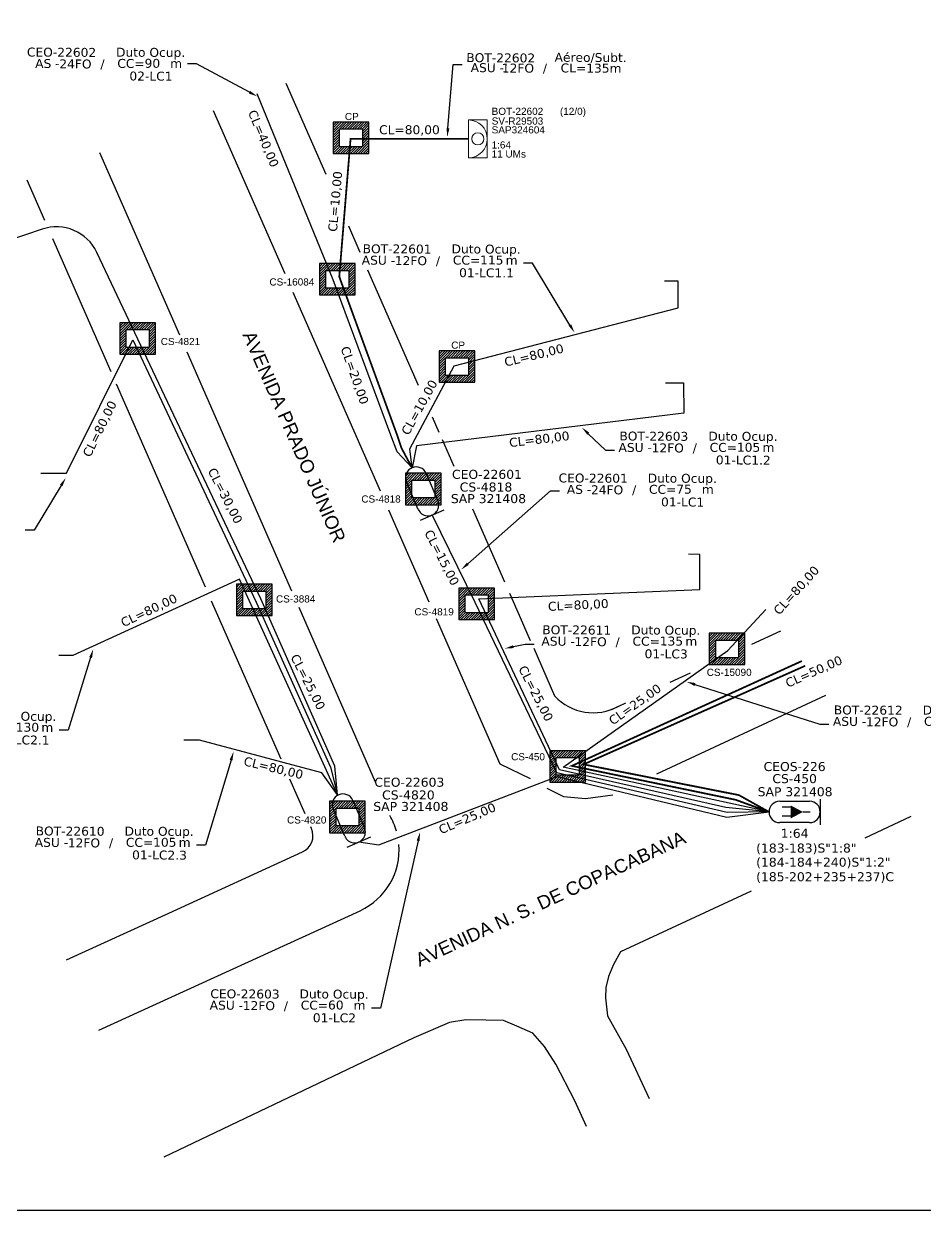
# Model space of a CAD drawing. Extents: x -89 to 749, y 705 to 1299.
# Drawn here: x 147.7 to 399.9, y 705 to 1037.4 of the extents above; entities that cross this region are included whole.
import ezdxf
from ezdxf import colors
from ezdxf.entities.mleader import LeaderData, LeaderLine
from ezdxf.enums import TextEntityAlignment as Align
from ezdxf.math import Vec2, Vec3

# ---------------------------------------------------------------- set-up
doc = ezdxf.new("R2010")
doc.units = 0
for name, color, linetype in [('10.1-Caixas Subterrâneas', 5, 'Continuous'), ('20.4-CEOS', 1, 'Continuous'), ('20.5-CEO', 1, 'Continuous'), ('CAP a instalar', 1, 'Continuous'), ('celulas gpon', 7, 'Continuous'), ('label_cabos', 7, 'Continuous'), ('Legenda', 1, 'Continuous'), ('QUADRA', 7, 'Continuous'), ('Segmento de Logradouro Texto', 238, 'Continuous')]:
    doc.layers.add(name, color=color, linetype=linetype)
doc.layers.add("20.0-LEGENDA DOS CDO'S", color=1, linetype='Continuous', lineweight=0)
doc.layers.add('20.1-CDO_INTERIOR', color=1, linetype='Continuous', lineweight=0)
doc.layers.add('EXTRA', color=50, linetype='Continuous', plot=False)
doc.styles.add('ARIAL', font='arial.ttf')
doc.styles.add('DIGICADE', font='arial.ttf')
doc.styles.add('siredit', font='verdana.ttf')
doc.styles.get("Standard").update_dxf_attribs({"font": 'arial.ttf'})
doc.linetypes.add('FENCELINE1', pattern='A,0.25,-0.1,[133,ltypeshp.shx,S=0.1,R=0,X=-0.1,Y=0],-0.1,1', length=1.45)

# ---------------------------------------------------------------- blocks, each defined once
blk = doc.blocks.new('*X59')
at = {"color": 0, "linetype": 'Continuous'}
for p, q in [((-1.25, 0.34099), (-0.49099, 1.1)), ((-1.25, 0.517767), (-0.667767, 1.1)), ((-1.25, 0.694544), (-0.844544, 1.1)), ((-1.25, 0.87132), (-1.02132, 1.1)), ((-1.25, 1.048097), (-1.198097, 1.1)), ((-0.789214, 0.625), (-0.314214, 1.1)), ((-0.612437, 0.625), (-0.137437, 1.1)), ((-0.43566, 0.625), (0.03934, 1.1)), ((-0.258883, 0.625), (0.216117, 1.1)), ((-0.082107, 0.625), (0.392893, 1.1)), ((0.09467, 0.625), (0.56967, 1.1)), ((0.271447, 0.625), (0.746447, 1.1)), ((0.448223, 0.625), (0.923223, 1.1)), ((0.625, 0.625), (1.1, 1.1)), ((0.801777, 0.625), (1.25, 1.073223)), ((0.8035, 0.449947), (1.25, 0.896447)), ((-1.25, 0.164214), (-0.8035, 0.610714)), ((-1.25, -0.012563), (-0.8035, 0.433937)), ((-1.25, -0.18934), (-0.8035, 0.25716)), ((-1.25, -0.366117), (-0.8035, 0.080383)), ((0.8035, 0.27317), (1.25, 0.71967)), ((0.8035, 0.096393), (1.25, 0.542893)), ((0.8035, -0.080383), (1.25, 0.366117)), ((0.8035, -0.25716), (1.25, 0.18934)), ((0.8035, -0.433937), (1.25, 0.012563)), ((-1.25, -0.542893), (-0.8035, -0.096393)), ((-1.25, -0.71967), (-0.8035, -0.27317)), ((-1.25, -0.896447), (-0.8035, -0.449947)), ((-1.25, -1.073223), (-0.801777, -0.625)), ((-1.1, -1.1), (-0.625, -0.625)), ((-0.923223, -1.1), (-0.448223, -0.625)), ((-0.746447, -1.1), (-0.271447, -0.625)), ((-0.56967, -1.1), (-0.09467, -0.625)), ((-0.392893, -1.1), (0.082107, -0.625)), ((-0.216117, -1.1), (0.258883, -0.625)), ((-0.03934, -1.1), (0.43566, -0.625)), ((0.137437, -1.1), (0.612437, -0.625)), ((0.314214, -1.1), (0.789214, -0.625)), ((0.49099, -1.1), (1.25, -0.34099)), ((0.667767, -1.1), (1.25, -0.517767)), ((0.8035, -0.610714), (1.25, -0.164214)), ((0.844544, -1.1), (1.25, -0.694544)), ((1.02132, -1.1), (1.25, -0.87132)), ((1.198097, -1.1), (1.25, -1.048097))]:
    blk.add_line(p, q, dxfattribs=at)
blk = doc.blocks.new('MANHOLE_MQ')
at = {"color": 0, "linetype": 'Continuous'}
for p, q in [((0.00000623, 0.00000569), (-0.00000627, 0.00000569)), ((-0.00000627, 0.00000569), (-0.00000627, -0.00000531)), ((0.00000623, -0.00000531), (0.00000623, 0.00000569)), ((-0.00000404, 0.00000331), (0.00000399, 0.00000331)), ((-0.00000404, -0.00000294), (-0.00000404, 0.00000331)), ((0.00000399, 0.00000331), (0.00000399, -0.00000294)), ((0.00000399, -0.00000294), (-0.00000404, -0.00000294)), ((0.00000399, -0.00000294), (0.00000399, -0.00000294)), ((-0.00000627, -0.00000531), (0.00000623, -0.00000531))]:
    blk.add_line(p, q, dxfattribs=at)
at = {"color": 0, "linetype": 'Continuous', "xscale": 5e-06, "yscale": 5e-06, "zscale": 1e-05}
blk.add_blockref('*X59', (-0.00000002, 0.00000019), dxfattribs=at)
blk = doc.blocks.new('*U92')
at = {"layer": '20.4-CEOS', "color": 7, "style": 'siredit'}
for tag, p in [('FIBRAS_SPLITTER', (0, 0)), ('FIBRAS_TOP_C', (0, -4.13)), ('RESERVA_FINAIS', (0, -5.46))]:
    blk.add_attdef(tag, p, '', height=1.01, dxfattribs=at)
for tag, p, flags in [('ID_ATIVIDADE', (0, -6.77), 3), ('FATOR', (0, -8.09), 1), ('QTDE', (0, -9.4), 1), ('FID', (0, -10.71), 1)]:
    blk.add_attdef(tag, p, '', height=1.01, dxfattribs=dict(at, flags=flags))
blk = doc.blocks.new('*U88')
at = {"layer": '20.4-CEOS', "color": 7, "style": 'siredit'}
blk.add_attdef('FIBRAS_SPLITTER', (0, 0), '', height=1.01, dxfattribs=at)
for tag, p, flags in [('ID_ATIVIDADE', (0, -1.48), 3), ('FATOR', (0, -2.79), 3), ('QTDE', (0, -4.11), 1), ('FID', (0, -5.42), 1)]:
    blk.add_attdef(tag, p, '', height=1.01, dxfattribs=dict(at, flags=flags))
blk = doc.blocks.new('LEGENDA DOS CABOS')
at = {"layer": 'EXTRA', "color": 0, "style": 'siredit'}
for tag, p in [('ID', (4.6, 0.97)), ('XX', (9.03, 0.97))]:
    blk.add_attdef(tag, text='', height=0.48, rotation=359.69, dxfattribs=at).set_placement(p, align=Align.MIDDLE_CENTER)
at = {"layer": 'Legenda', "color": 0, "style": 'siredit'}
for tag, p in [('TIPO_CABO', (1.31, 0)), ('CABO', (4.69, -0.05)), ('/', (6.81, -0.05)), ('METROS', (10.03, -0.05))]:
    blk.add_attdef(tag, text='', height=0.8, rotation=359.69, dxfattribs=at).set_placement(p, align=Align.MIDDLE_CENTER)
blk = doc.blocks.new('Inst CB DT OCUP CFOA-SM-ASU-120-S-12')
at = {"layer": 'label_cabos', "color": 0, "style": 'siredit'}
for tag, flags, p in [('ID_ATIVIDADE', 3, (1.31, 2.67)), ('FATOR', 1, (11.56, 2.55))]:
    blk.add_attdef(tag, text='', height=1, rotation=359.69, dxfattribs=dict(at, flags=flags)).set_placement(p, align=Align.MIDDLE_CENTER)
for tag, p in [('DESTINO_CABO', (3.13, 1.26)), ('TIPO_CABO', (13.11, 1.24)), ('TIPO_CABO', (1.26, 0)), ('CABO', (4.69, -0.05)), ('/', (7.71, -0.05)), ('LANCE', (10.91, 0)), ('UND', (15.96, 0)), ('FID', (13.15, -1.41))]:
    blk.add_attdef(tag, text='', height=1, rotation=359.69, dxfattribs=at).set_placement(p, align=Align.MIDDLE_CENTER)
blk.add_attdef('QTDE', (12.43, -0.47), '', height=1, rotation=359.69, dxfattribs=at)
blk = doc.blocks.new('Inst CB DT OCUP CFOA-SM-AS-80-TS-24')
at = {"layer": 'label_cabos', "color": 0, "style": 'siredit'}
for tag, flags, p in [('ID_ATIVIDADE', 3, (1.31, 2.67)), ('FATOR', 1, (11.56, 2.55))]:
    blk.add_attdef(tag, text='', height=1, rotation=359.69, dxfattribs=dict(at, flags=flags)).set_placement(p, align=Align.MIDDLE_CENTER)
for tag, p in [('DESTINO_CABO', (3.13, 1.26)), ('TIPO_CABO', (13.11, 1.24)), ('TIPO_CABO', (1.76, 0)), ('CABO', (4.69, -0.05)), ('/', (7.71, -0.05)), ('LANCE', (10.91, 0)), ('UND', (15.96, 0)), ('FID', (13.15, -1.41))]:
    blk.add_attdef(tag, text='', height=1, rotation=359.69, dxfattribs=at).set_placement(p, align=Align.MIDDLE_CENTER)
blk.add_attdef('QTDE', (12.43, -0.47), '', height=1, rotation=359.69, dxfattribs=at)

msp = doc.modelspace()

# ---------------------------------------------------------------- linework, layer by layer
msp.add_lwpolyline([(-89.32, 705.02), (749.25, 705.02), (749.25, 1299.02), (-89.32, 1299.02), (-89.32, 705.02)])
at = {"layer": '20.1-CDO_INTERIOR', "lineweight": 18}
msp.add_lwpolyline([(277.5, 999.82), (277.5, 1010.44), (272.19, 1010.45), (272.19, 999.82)], close=True, dxfattribs=at)
msp.add_circle((274.84, 1005.13), 1.7, dxfattribs=at)
msp.add_arc((272.19, 1005.13), 5.31, 269.9724, 89.9724, dxfattribs=at)
at = {"layer": '20.4-CEOS', "color": 5}
for p, q in [((359.38, 819.58), (367.74, 819.58)), ((367.74, 813.62), (359.38, 813.62))]:
    msp.add_line(p, q, dxfattribs=at)
for points in [[(362.57, 817.9), (360.03, 817.9)], [(370.72, 820.19), (370.72, 813.01)], [(362.57, 815.42), (360.03, 815.42)], [(365.87, 816.6), (367.88, 816.6)]]:
    msp.add_lwpolyline(points, dxfattribs=at)
msp.add_lwpolyline([(365.87, 816.6, 0, 3.68, 0), (362.42, 816.6, 3.68, 3.68, 0)], format="xyseb", dxfattribs=at)
for centre, start, end in [((359.38, 816.6), 90, 270), ((367.74, 816.6), 270, 90)]:
    msp.add_arc(centre, 2.98, start, end, dxfattribs=at)
at = {"layer": '20.5-CEO', "color": 5}
for p, q in [((260.35, 911.42), (263.65, 903.71)), ((258.15, 901.36), (254.85, 909.07))]:
    msp.add_line(p, q, dxfattribs=at)
at = {"layer": '20.5-CEO', "color": 7}
for p, q in [((239.81, 819.84), (243.11, 812.12)), ((237.61, 809.77), (234.31, 817.48))]:
    msp.add_line(p, q, dxfattribs=at)
at = {"layer": '20.5-CEO', "color": 5}
msp.add_lwpolyline([(258.76, 898.36), (265.39, 901.2)], dxfattribs=at)
at = {"layer": '20.5-CEO', "color": 7}
msp.add_lwpolyline([(238.22, 806.77), (244.85, 809.61)], dxfattribs=at)
at = {"layer": '20.5-CEO', "color": 5}
for centre, start, end in [((257.6, 910.25), 23.1384, 203.1384), ((260.9, 902.53), 203.1384, 23.1384)]:
    msp.add_arc(centre, 2.99, start, end, dxfattribs=at)
at = {"layer": '20.5-CEO', "color": 7}
for centre, start, end in [((237.06, 818.66), 23.1384, 203.1384), ((240.36, 810.94), 203.1384, 23.1384)]:
    msp.add_arc(centre, 2.99, start, end, dxfattribs=at)
at = {"layer": 'CAP a instalar', "color": 7, "ltscale": 5}
for points in [[(256.42, 913), (256.42, 913), (252.25, 917.47), (250.5, 922.16), (234.36, 965.69), (213.07, 1017.75)], [(256.42, 913), (255.78, 918.29), (255.78, 918.29), (268.21, 941.53), (330.96, 957.81), (330.92, 965.27), (327.16, 965.27)], [(327.36, 936.77), (332.42, 936.77), (332.5, 928.33), (257.71, 919.15), (257.71, 919.15), (256.42, 913), (256.42, 913)], [(356.4, 816.6), (344.29, 817.84), (297.71, 828.36), (275.16, 876.27), (337.05, 878.93), (337.04, 888.74), (333.83, 888.79)], [(235.51, 821.41), (232.48, 828.24), (208.09, 881.83), (161.47, 860.41), (157.51, 860.41)], [(356.4, 816.6), (298.74, 829.11), (344.89, 861.81), (355.48, 873.28)], [(235.51, 821.41), (231.11, 827.54), (196.9, 836.66), (192.48, 836.66)], [(241.53, 808.19), (247.11, 807.4), (297.02, 826.49), (344.6, 815.1), (356.4, 816.6)]]:
    msp.add_lwpolyline(points, dxfattribs=at)
at = {"layer": 'CAP a instalar', "linetype": 'FENCELINE1', "ltscale": 5, "const_width": 0.5}
msp.add_lwpolyline([(272.19, 1005.13), (239.2, 1005.13), (236.04, 966.52), (252.14, 922.44), (253.44, 918.56), (256.42, 913)], dxfattribs=at)
at = {"layer": 'CAP a instalar', "color": 7, "ltscale": 5}
msp.add_lwpolyline([(235.51, 821.41), (234.84, 829.38), (214.1, 876.27), (178.82, 950.78), (168.15, 973.35, 0.381434), (152.82, 979.84), (128.05, 971.41), (124.07, 971.41)], format="xyb", dxfattribs=at)
at = {"layer": 'CAP a instalar', "color": 8, "ltscale": 5}
msp.add_lwpolyline([(152.45, 911.53), (159.68, 911.53), (178.18, 948.86), (212.81, 875.4), (233.56, 829.1), (235.51, 821.41)], dxfattribs=at)
at = {"layer": 'CAP a instalar', "color": 5, "ltscale": 5}
msp.add_lwpolyline([(356.4, 816.6), (344.68, 816.44), (296.97, 827.52), (274.11, 875.29), (262.07, 899.78)], dxfattribs=at)
at = {"layer": 'CAP a instalar', "color": 8, "ltscale": 5, "const_width": 0.5}
for points in [[(356.4, 816.6), (347.05, 820), (301.16, 829.51), (365.57, 858.87)], [(356.4, 816.6), (347.93, 821.32), (304.46, 829.92), (366.51, 857.53)]]:
    msp.add_lwpolyline(points, dxfattribs=at)
at = {"layer": 'QUADRA', "color": 4}
for points in [[(221.1, 1020.76), (232.26, 995.24)], [(200.73, 1013.13), (220.79, 967.39)], [(191.36, 950.12), (168.97, 1001.23)], [(153.6, 982.25), (148.63, 993.61)], [(238.59, 980.78), (241.84, 973.38)], [(172.15, 939.86), (155.84, 977.13)], [(243.98, 968.5), (258.16, 936.17)], [(223.06, 962.23), (247.5, 906.51)], [(222.78, 878.45), (193.43, 945.42)], [(198.54, 879.59), (173.65, 936.45)], [(262.05, 927.29), (263.94, 922.99)], [(264.85, 920.91), (268.12, 913.46)], [(249.81, 901.26), (261.12, 875.46)], [(273.35, 901.54), (282.34, 881.06)], [(283.71, 877.93), (285.78, 873.21)], [(219.75, 831.36), (200.27, 875.66)], [(246.22, 824.97), (224.77, 873.91)], [(285.78, 873.21), (289.53, 864.65)], [(263.19, 870.75), (281.02, 830.09), (289.54, 825.98)], [(351.59, 863.57), (359.65, 867.32)], [(290.48, 862.49), (296.34, 849.12)], [(328.67, 852.92), (334.4, 855.58)], [(324.95, 827.28), (372.28, 849.29)], [(312.35, 845.32), (316.27, 847.15)], [(226.47, 816.03), (222.21, 825.74)], [(294.12, 823.22), (298.81, 820.93), (305.01, 820.4), (312.64, 821.43)], [(396.1, 815.29), (383.26, 809.3)], [(351.38, 794.42), (314.84, 777.38), (312.83, 773.83), (311.41, 770.47), (310.68, 767.46), (310.62, 764.56), (311.15, 759.51), (316.4, 750.18), (322.79, 736.33)], [(159.67, 775.14), (188.35, 788.27)], [(305.26, 728.49), (302, 735.71), (296.68, 745.96), (293.49, 750.92), (290.21, 754.64), (285.76, 756.62), (282.06, 758.16), (277.04, 758.27), (271.49, 758.39), (266.86, 757.59), (256.88, 753.34), (186.89, 719.89)]]:
    msp.add_lwpolyline(points, dxfattribs=at)
for points in [[(252.07, 811.22, 0.063632), (250.18, 815.58)], [(188.35, 788.27), (225.76, 805.4, 0.409456), (228.26, 811.95), (228.05, 812.43)], [(168.7, 755.44), (241.87, 788.94, 0.315636), (252.75, 807.51, 0.315636)]]:
    msp.add_lwpolyline(points, format="xyb", dxfattribs=at)
msp.add_arc((307.14, 858.98), 14.61, 222.3923, 298.999, dxfattribs=at)

# ---------------------------------------------------------------- block references
at = {"layer": '10.1-Caixas Subterrâneas', "color": 30, "xscale": 799468.8857778955, "yscale": 799468.8857778955, "zscale": 799468.8857778955, "rotation": 180.0000000000628}
for p in [(239.32, 1005.6), (235.45, 965.96), (179.59, 949.35), (269.01, 941.5), (259.56, 907.21), (212.2, 876.13), (274.49, 875.03), (344.64, 862.41), (299.97, 829.52), (238.32, 815.33)]:
    msp.add_blockref('MANHOLE_MQ', p, dxfattribs=at)
at = {"layer": '20.4-CEOS', "color": 5, "lineweight": 0}
ref = msp.add_blockref('*U92', (352.78, 805.22), dxfattribs=dict(at, xscale=2.50000125, yscale=2.50000125, zscale=2.50000125))
ref.add_attrib('FIBRAS_SPLITTER', '(183-183)S"1:8"', (352.78, 805.22), dxfattribs={"color": 7, "height": 2.5242, "style": 'siredit'})
ref.add_attrib('FIBRAS_TOP_C', '(185-202+235+237)C', (352.78, 797.19), dxfattribs={"color": 7, "height": 2.5242, "style": 'siredit'})
at = {"layer": '20.4-CEOS', "color": 5, "lineweight": 0, "xscale": 2.50000125, "yscale": 2.50000125, "zscale": 2.50000125}
msp.add_blockref('*U88', (352.78, 801.27), dxfattribs=at).add_auto_attribs({'FIBRAS_SPLITTER': '(184-184+240)S"1:2"'})
at = {"layer": 'label_cabos', "color": 0, "lineweight": 0}
ref = msp.add_blockref('Inst CB DT OCUP CFOA-SM-AS-80-TS-24', (150.44, 1026.26), dxfattribs=dict(at, xscale=2.5, yscale=2.5, zscale=2.5))
ref.add_attrib('DESTINO_CABO', 'CEO-22602', dxfattribs={"color": 0, "height": 2.5, "rotation": 359.69, "style": 'siredit'}).set_placement((158.27, 1029.41), align=Align.MIDDLE_CENTER)
ref.add_attrib('CABO', '24FO', dxfattribs={"color": 0, "height": 2.5, "rotation": 359.69, "style": 'siredit'}).set_placement((162.15, 1026.13), align=Align.MIDDLE_CENTER)
ref.add_attrib('TIPO_CABO', 'Duto Ocup.', dxfattribs={"color": 0, "height": 2.5, "rotation": 359.69, "style": 'siredit'}).set_placement((183.21, 1029.37), align=Align.MIDDLE_CENTER)
ref.add_attrib('/', '/', dxfattribs={"color": 0, "height": 2.5, "rotation": 359.69, "style": 'siredit'}).set_placement((169.73, 1026.13), align=Align.MIDDLE_CENTER)
ref.add_attrib('TIPO_CABO', 'AS - ', dxfattribs={"color": 0, "height": 2.5, "rotation": 359.69, "style": 'siredit'}).set_placement((154.85, 1026.25), align=Align.MIDDLE_CENTER)
ref.add_attrib('FID', '02-LC1', dxfattribs={"color": 0, "height": 2.5, "rotation": 359.69, "style": 'siredit'}).set_placement((183.31, 1022.72), align=Align.MIDDLE_CENTER)
ref.add_attrib('LANCE', 'CC=', dxfattribs={"color": 0, "height": 2.5, "rotation": 359.69, "style": 'siredit'}).set_placement((177.71, 1026.26), align=Align.MIDDLE_CENTER)
ref.add_attrib('QTDE', '90', (181.51, 1025.07), dxfattribs={"color": 0, "height": 2.5, "rotation": 359.69, "style": 'siredit'})
ref.add_attrib('UND', 'm', dxfattribs={"color": 0, "height": 2.5, "rotation": 359.69, "style": 'siredit'}).set_placement((190.35, 1026.26), align=Align.MIDDLE_CENTER)
ref = msp.add_blockref('LEGENDA DOS CABOS', (270.66, 1023.77), dxfattribs=dict(at, xscale=2.5, yscale=2.5, zscale=2.5))
ref.add_attrib('ID', 'BOT-22602', dxfattribs={"color": 0, "height": 2.5, "rotation": 359.69, "style": 'siredit'}).set_placement((281.26, 1027.85), align=Align.MIDDLE_CENTER)
ref.add_attrib('CABO', '12FO', dxfattribs={"color": 0, "height": 2.5, "rotation": 359.69, "style": 'siredit'}).set_placement((286.07, 1024.96), align=Align.MIDDLE_CENTER)
ref.add_attrib('METROS', 'CL=135m', dxfattribs={"color": 0, "height": 2.5, "rotation": 359.69, "style": 'siredit'}).set_placement((306.55, 1024.96), align=Align.MIDDLE_CENTER)
ref.add_attrib('XX', 'Aéreo/Subt.', dxfattribs={"color": 0, "height": 2.5, "rotation": 359.69, "style": 'siredit'}).set_placement((306.43, 1027.95), align=Align.MIDDLE_CENTER)
ref.add_attrib('/', '/', dxfattribs={"color": 0, "height": 2.5, "rotation": 359.69, "style": 'siredit'}).set_placement((293.64, 1024.96), align=Align.MIDDLE_CENTER)
ref.add_attrib('TIPO_CABO', 'ASU -', dxfattribs={"color": 0, "height": 2.5, "rotation": 359.69, "style": 'siredit'}).set_placement((277.51, 1025.08), align=Align.MIDDLE_CENTER)
ref = msp.add_blockref('Inst CB DT OCUP CFOA-SM-ASU-120-S-12', (244.4, 971.15), dxfattribs=dict(at, xscale=2.5, yscale=2.5, zscale=2.5))
ref.add_attrib('DESTINO_CABO', 'BOT-22601', dxfattribs={"color": 0, "height": 2.5, "rotation": 359.69, "style": 'siredit'}).set_placement((252.23, 974.31), align=Align.MIDDLE_CENTER)
ref.add_attrib('CABO', '12FO', dxfattribs={"color": 0, "height": 2.5, "rotation": 359.69, "style": 'siredit'}).set_placement((256.11, 971.02), align=Align.MIDDLE_CENTER)
ref.add_attrib('TIPO_CABO', 'Duto Ocup.', dxfattribs={"color": 0, "height": 2.5, "rotation": 359.69, "style": 'siredit'}).set_placement((277.17, 974.27), align=Align.MIDDLE_CENTER)
ref.add_attrib('/', '/', dxfattribs={"color": 0, "height": 2.5, "rotation": 359.69, "style": 'siredit'}).set_placement((263.68, 971.02), align=Align.MIDDLE_CENTER)
ref.add_attrib('TIPO_CABO', 'ASU - ', dxfattribs={"color": 0, "height": 2.5, "rotation": 359.69, "style": 'siredit'}).set_placement((247.55, 971.14), align=Align.MIDDLE_CENTER)
ref.add_attrib('FID', '01-LC1.1', dxfattribs={"color": 0, "height": 2.5, "rotation": 359.69, "style": 'siredit'}).set_placement((277.27, 967.62), align=Align.MIDDLE_CENTER)
ref.add_attrib('LANCE', 'CC=', dxfattribs={"color": 0, "height": 2.5, "rotation": 359.69, "style": 'siredit'}).set_placement((271.67, 971.16), align=Align.MIDDLE_CENTER)
ref.add_attrib('QTDE', '115', (275.47, 969.97), dxfattribs={"color": 0, "height": 2.5, "rotation": 359.69, "style": 'siredit'})
ref.add_attrib('UND', 'm', dxfattribs={"color": 0, "height": 2.5, "rotation": 359.69, "style": 'siredit'}).set_placement((284.31, 971.16), align=Align.MIDDLE_CENTER)
ref = msp.add_blockref('Inst CB DT OCUP CFOA-SM-ASU-120-S-12', (316.31, 918.7), dxfattribs=dict(at, xscale=2.5, yscale=2.5, zscale=2.5))
ref.add_attrib('DESTINO_CABO', 'BOT-22603', dxfattribs={"color": 0, "height": 2.5, "rotation": 359.69, "style": 'siredit'}).set_placement((324.13, 921.86), align=Align.MIDDLE_CENTER)
ref.add_attrib('CABO', '12FO', dxfattribs={"color": 0, "height": 2.5, "rotation": 359.69, "style": 'siredit'}).set_placement((328.02, 918.57), align=Align.MIDDLE_CENTER)
ref.add_attrib('TIPO_CABO', 'Duto Ocup.', dxfattribs={"color": 0, "height": 2.5, "rotation": 359.69, "style": 'siredit'}).set_placement((349.08, 921.82), align=Align.MIDDLE_CENTER)
ref.add_attrib('/', '/', dxfattribs={"color": 0, "height": 2.5, "rotation": 359.69, "style": 'siredit'}).set_placement((335.59, 918.57), align=Align.MIDDLE_CENTER)
ref.add_attrib('TIPO_CABO', 'ASU - ', dxfattribs={"color": 0, "height": 2.5, "rotation": 359.69, "style": 'siredit'}).set_placement((319.46, 918.69), align=Align.MIDDLE_CENTER)
ref.add_attrib('FID', '01-LC1.2', dxfattribs={"color": 0, "height": 2.5, "rotation": 359.69, "style": 'siredit'}).set_placement((349.17, 915.17), align=Align.MIDDLE_CENTER)
ref.add_attrib('LANCE', 'CC=', dxfattribs={"color": 0, "height": 2.5, "rotation": 359.69, "style": 'siredit'}).set_placement((343.58, 918.71), align=Align.MIDDLE_CENTER)
ref.add_attrib('QTDE', '105', (347.38, 917.52), dxfattribs={"color": 0, "height": 2.5, "rotation": 359.69, "style": 'siredit'})
ref.add_attrib('UND', 'm', dxfattribs={"color": 0, "height": 2.5, "rotation": 359.69, "style": 'siredit'}).set_placement((356.22, 918.71), align=Align.MIDDLE_CENTER)
ref = msp.add_blockref('Inst CB DT OCUP CFOA-SM-AS-80-TS-24', (299.32, 906.96), dxfattribs=dict(at, xscale=2.5, yscale=2.5, zscale=2.5))
ref.add_attrib('DESTINO_CABO', 'CEO-22601', dxfattribs={"color": 0, "height": 2.5, "rotation": 359.69, "style": 'siredit'}).set_placement((307.15, 910.11), align=Align.MIDDLE_CENTER)
ref.add_attrib('CABO', '24FO', dxfattribs={"color": 0, "height": 2.5, "rotation": 359.69, "style": 'siredit'}).set_placement((311.04, 906.83), align=Align.MIDDLE_CENTER)
ref.add_attrib('TIPO_CABO', 'Duto Ocup.', dxfattribs={"color": 0, "height": 2.5, "rotation": 359.69, "style": 'siredit'}).set_placement((332.1, 910.07), align=Align.MIDDLE_CENTER)
ref.add_attrib('/', '/', dxfattribs={"color": 0, "height": 2.5, "rotation": 359.69, "style": 'siredit'}).set_placement((318.61, 906.83), align=Align.MIDDLE_CENTER)
ref.add_attrib('TIPO_CABO', 'AS - ', dxfattribs={"color": 0, "height": 2.5, "rotation": 359.69, "style": 'siredit'}).set_placement((303.73, 906.95), align=Align.MIDDLE_CENTER)
ref.add_attrib('FID', '01-LC1', dxfattribs={"color": 0, "height": 2.5, "rotation": 359.69, "style": 'siredit'}).set_placement((332.19, 903.42), align=Align.MIDDLE_CENTER)
ref.add_attrib('LANCE', 'CC=', dxfattribs={"color": 0, "height": 2.5, "rotation": 359.69, "style": 'siredit'}).set_placement((326.6, 906.96), align=Align.MIDDLE_CENTER)
ref.add_attrib('QTDE', '75', (330.4, 905.77), dxfattribs={"color": 0, "height": 2.5, "rotation": 359.69, "style": 'siredit'})
ref.add_attrib('UND', 'm', dxfattribs={"color": 0, "height": 2.5, "rotation": 359.69, "style": 'siredit'}).set_placement((339.23, 906.96), align=Align.MIDDLE_CENTER)
ref = msp.add_blockref('Inst CB DT OCUP CFOA-SM-ASU-120-S-12', (294.71, 864.42), dxfattribs=dict(at, xscale=2.5, yscale=2.5, zscale=2.5))
ref.add_attrib('DESTINO_CABO', 'BOT-22611', dxfattribs={"color": 0, "height": 2.5, "rotation": 359.69, "style": 'siredit'}).set_placement((302.54, 867.58), align=Align.MIDDLE_CENTER)
ref.add_attrib('CABO', '12FO', dxfattribs={"color": 0, "height": 2.5, "rotation": 359.69, "style": 'siredit'}).set_placement((306.42, 864.29), align=Align.MIDDLE_CENTER)
ref.add_attrib('TIPO_CABO', 'Duto Ocup.', dxfattribs={"color": 0, "height": 2.5, "rotation": 359.69, "style": 'siredit'}).set_placement((327.48, 867.53), align=Align.MIDDLE_CENTER)
ref.add_attrib('/', '/', dxfattribs={"color": 0, "height": 2.5, "rotation": 359.69, "style": 'siredit'}).set_placement((313.99, 864.29), align=Align.MIDDLE_CENTER)
ref.add_attrib('TIPO_CABO', 'ASU - ', dxfattribs={"color": 0, "height": 2.5, "rotation": 359.69, "style": 'siredit'}).set_placement((297.87, 864.41), align=Align.MIDDLE_CENTER)
ref.add_attrib('FID', '01-LC3', dxfattribs={"color": 0, "height": 2.5, "rotation": 359.69, "style": 'siredit'}).set_placement((327.58, 860.88), align=Align.MIDDLE_CENTER)
ref.add_attrib('LANCE', 'CC=', dxfattribs={"color": 0, "height": 2.5, "rotation": 359.69, "style": 'siredit'}).set_placement((321.98, 864.42), align=Align.MIDDLE_CENTER)
ref.add_attrib('QTDE', '135', (325.78, 863.23), dxfattribs={"color": 0, "height": 2.5, "rotation": 359.69, "style": 'siredit'})
ref.add_attrib('UND', 'm', dxfattribs={"color": 0, "height": 2.5, "rotation": 359.69, "style": 'siredit'}).set_placement((334.62, 864.42), align=Align.MIDDLE_CENTER)
ref = msp.add_blockref('Inst CB DT OCUP CFOA-SM-ASU-120-S-12', (114.36, 840.29), dxfattribs=dict(at, xscale=2.5, yscale=2.5, zscale=2.5))
ref.add_attrib('DESTINO_CABO', 'BOT-22608', dxfattribs={"color": 0, "height": 2.5, "rotation": 359.69, "style": 'siredit'}).set_placement((122.19, 843.45), align=Align.MIDDLE_CENTER)
ref.add_attrib('CABO', '12FO', dxfattribs={"color": 0, "height": 2.5, "rotation": 359.69, "style": 'siredit'}).set_placement((126.07, 840.16), align=Align.MIDDLE_CENTER)
ref.add_attrib('TIPO_CABO', 'Duto Ocup.', dxfattribs={"color": 0, "height": 2.5, "rotation": 359.69, "style": 'siredit'}).set_placement((147.13, 843.4), align=Align.MIDDLE_CENTER)
ref.add_attrib('/', '/', dxfattribs={"color": 0, "height": 2.5, "rotation": 359.69, "style": 'siredit'}).set_placement((133.64, 840.16), align=Align.MIDDLE_CENTER)
ref.add_attrib('TIPO_CABO', 'ASU - ', dxfattribs={"color": 0, "height": 2.5, "rotation": 359.69, "style": 'siredit'}).set_placement((117.52, 840.28), align=Align.MIDDLE_CENTER)
ref.add_attrib('FID', '01-LC2.1', dxfattribs={"color": 0, "height": 2.5, "rotation": 359.69, "style": 'siredit'}).set_placement((147.23, 836.76), align=Align.MIDDLE_CENTER)
ref.add_attrib('LANCE', 'CC=', dxfattribs={"color": 0, "height": 2.5, "rotation": 359.69, "style": 'siredit'}).set_placement((141.63, 840.29), align=Align.MIDDLE_CENTER)
ref.add_attrib('QTDE', '130', (145.43, 839.1), dxfattribs={"color": 0, "height": 2.5, "rotation": 359.69, "style": 'siredit'})
ref.add_attrib('UND', 'm', dxfattribs={"color": 0, "height": 2.5, "rotation": 359.69, "style": 'siredit'}).set_placement((154.27, 840.29), align=Align.MIDDLE_CENTER)
ref = msp.add_blockref('Inst CB DT OCUP CFOA-SM-ASU-120-S-12', (376.34, 841.97), dxfattribs=dict(at, xscale=2.5, yscale=2.5, zscale=2.5))
ref.add_attrib('DESTINO_CABO', 'BOT-22612', dxfattribs={"color": 0, "height": 2.5, "rotation": 359.69, "style": 'siredit'}).set_placement((384.17, 845.13), align=Align.MIDDLE_CENTER)
ref.add_attrib('CABO', '12FO', dxfattribs={"color": 0, "height": 2.5, "rotation": 359.69, "style": 'siredit'}).set_placement((388.06, 841.84), align=Align.MIDDLE_CENTER)
ref.add_attrib('TIPO_CABO', 'Duto Ocup.', dxfattribs={"color": 0, "height": 2.5, "rotation": 359.69, "style": 'siredit'}).set_placement((409.11, 845.09), align=Align.MIDDLE_CENTER)
ref.add_attrib('/', '/', dxfattribs={"color": 0, "height": 2.5, "rotation": 359.69, "style": 'siredit'}).set_placement((395.63, 841.84), align=Align.MIDDLE_CENTER)
ref.add_attrib('TIPO_CABO', 'ASU - ', dxfattribs={"color": 0, "height": 2.5, "rotation": 359.69, "style": 'siredit'}).set_placement((379.5, 841.96), align=Align.MIDDLE_CENTER)
ref.add_attrib('FID', '01-LC4', dxfattribs={"color": 0, "height": 2.5, "rotation": 359.69, "style": 'siredit'}).set_placement((409.21, 838.44), align=Align.MIDDLE_CENTER)
ref.add_attrib('LANCE', 'CC=', dxfattribs={"color": 0, "height": 2.5, "rotation": 359.69, "style": 'siredit'}).set_placement((403.61, 841.98), align=Align.MIDDLE_CENTER)
ref.add_attrib('QTDE', '135', (407.41, 840.79), dxfattribs={"color": 0, "height": 2.5, "rotation": 359.69, "style": 'siredit'})
ref.add_attrib('UND', 'm', dxfattribs={"color": 0, "height": 2.5, "rotation": 359.69, "style": 'siredit'}).set_placement((416.25, 841.98), align=Align.MIDDLE_CENTER)
ref = msp.add_blockref('Inst CB DT OCUP CFOA-SM-ASU-120-S-12', (152.83, 808.07), dxfattribs=dict(at, xscale=2.5, yscale=2.5, zscale=2.5))
ref.add_attrib('DESTINO_CABO', 'BOT-22610', dxfattribs={"color": 0, "height": 2.5, "rotation": 359.69, "style": 'siredit'}).set_placement((160.66, 811.23), align=Align.MIDDLE_CENTER)
ref.add_attrib('CABO', '12FO', dxfattribs={"color": 0, "height": 2.5, "rotation": 359.69, "style": 'siredit'}).set_placement((164.54, 807.94), align=Align.MIDDLE_CENTER)
ref.add_attrib('TIPO_CABO', 'Duto Ocup.', dxfattribs={"color": 0, "height": 2.5, "rotation": 359.69, "style": 'siredit'}).set_placement((185.6, 811.18), align=Align.MIDDLE_CENTER)
ref.add_attrib('/', '/', dxfattribs={"color": 0, "height": 2.5, "rotation": 359.69, "style": 'siredit'}).set_placement((172.11, 807.94), align=Align.MIDDLE_CENTER)
ref.add_attrib('TIPO_CABO', 'ASU - ', dxfattribs={"color": 0, "height": 2.5, "rotation": 359.69, "style": 'siredit'}).set_placement((155.98, 808.06), align=Align.MIDDLE_CENTER)
ref.add_attrib('FID', '01-LC2.3', dxfattribs={"color": 0, "height": 2.5, "rotation": 359.69, "style": 'siredit'}).set_placement((185.7, 804.53), align=Align.MIDDLE_CENTER)
ref.add_attrib('LANCE', 'CC=', dxfattribs={"color": 0, "height": 2.5, "rotation": 359.69, "style": 'siredit'}).set_placement((180.1, 808.07), align=Align.MIDDLE_CENTER)
ref.add_attrib('QTDE', '105', (183.9, 806.88), dxfattribs={"color": 0, "height": 2.5, "rotation": 359.69, "style": 'siredit'})
ref.add_attrib('UND', 'm', dxfattribs={"color": 0, "height": 2.5, "rotation": 359.69, "style": 'siredit'}).set_placement((192.74, 808.07), align=Align.MIDDLE_CENTER)
ref = msp.add_blockref('Inst CB DT OCUP CFOA-SM-ASU-120-S-12', (201.81, 762.47), dxfattribs=dict(at, xscale=2.5, yscale=2.5, zscale=2.5))
ref.add_attrib('DESTINO_CABO', 'CEO-22603', dxfattribs={"color": 0, "height": 2.5, "rotation": 359.69, "style": 'siredit'}).set_placement((209.64, 765.63), align=Align.MIDDLE_CENTER)
ref.add_attrib('CABO', '12FO', dxfattribs={"color": 0, "height": 2.5, "rotation": 359.69, "style": 'siredit'}).set_placement((213.53, 762.34), align=Align.MIDDLE_CENTER)
ref.add_attrib('TIPO_CABO', 'Duto Ocup.', dxfattribs={"color": 0, "height": 2.5, "rotation": 359.69, "style": 'siredit'}).set_placement((234.58, 765.58), align=Align.MIDDLE_CENTER)
ref.add_attrib('/', '/', dxfattribs={"color": 0, "height": 2.5, "rotation": 359.69, "style": 'siredit'}).set_placement((221.1, 762.34), align=Align.MIDDLE_CENTER)
ref.add_attrib('TIPO_CABO', 'ASU - ', dxfattribs={"color": 0, "height": 2.5, "rotation": 359.69, "style": 'siredit'}).set_placement((204.97, 762.46), align=Align.MIDDLE_CENTER)
ref.add_attrib('FID', '01-LC2', dxfattribs={"color": 0, "height": 2.5, "rotation": 359.69, "style": 'siredit'}).set_placement((234.68, 758.93), align=Align.MIDDLE_CENTER)
ref.add_attrib('LANCE', 'CC=', dxfattribs={"color": 0, "height": 2.5, "rotation": 359.69, "style": 'siredit'}).set_placement((229.08, 762.47), align=Align.MIDDLE_CENTER)
ref.add_attrib('QTDE', '60', (232.88, 761.28), dxfattribs={"color": 0, "height": 2.5, "rotation": 359.69, "style": 'siredit'})
ref.add_attrib('UND', 'm', dxfattribs={"color": 0, "height": 2.5, "rotation": 359.69, "style": 'siredit'}).set_placement((241.72, 762.47), align=Align.MIDDLE_CENTER)

# ---------------------------------------------------------------- texts
at = {"layer": '10.1-Caixas Subterrâneas', "color": 30, "style": 'ARIAL'}
for s, p in [('CP', (237.61, 1010.4)), ('CS-16084', (216.48, 964.06)), ('CS-4821', (186.05, 947.38)), ('CP', (267.38, 946.36)), ('CS-4818', (242.21, 903.26)), ('CS-3884', (218.32, 875.27)), ('CS-4819', (257.08, 871.66)), ('CS-15090', (338.94, 854.71)), ('CS-450', (284.16, 831.07)), ('CS-4820', (221.41, 813.36))]:
    msp.add_text(s, height=2, dxfattribs=at).set_placement(p)
at = {"layer": "20.0-LEGENDA DOS CDO'S", "color": 10, "style": 'ARIAL'}
for s, p in [('BOT-22602', (278.71, 1011.86)), ('SV-R29503', (278.72, 1009.14)), ('SAP324604', (278.71, 1006.67)), ('1:64', (278.69, 1002.44)), ('11 UMs', (278.69, 999.9))]:
    msp.add_text(s, height=2, rotation=359.9724, dxfattribs=at).set_placement(p)
msp.add_text('         (12/0)', height=2, rotation=359.9724, dxfattribs=at).set_placement((297.99, 1011.85), align=Align.CENTER)
at = {"layer": '20.4-CEOS', "color": 5, "style": 'siredit'}
for s, p in [('CEO-22601', (277.4, 912.43)), ('CEOS-226', (363.56, 830.58)), ('CS-450', (363.56, 827.2)), ('SAP 321408', (363.69, 823.53)), ('1:64', (363.56, 811.88))]:
    msp.add_text(s, height=2.524, dxfattribs=at).set_placement(p, align=Align.TOP_CENTER)
at = {"layer": '20.4-CEOS', "color": 7, "style": 'siredit'}
msp.add_text('CEO-22603', height=2.524, dxfattribs=at).set_placement((255.66, 826.19), align=Align.TOP_CENTER)
at = {"layer": '20.5-CEO', "color": 5, "style": 'siredit'}
for s, p in [('CS-4818', (277.13, 908.88)), ('SAP 321408', (277.82, 905.64))]:
    msp.add_text(s, height=2.534, dxfattribs=at).set_placement(p, align=Align.TOP_CENTER)
at = {"layer": '20.5-CEO', "color": 7, "style": 'siredit'}
for s, p in [('CS-4820', (255.39, 822.63)), ('SAP 321408', (256.08, 819.4))]:
    msp.add_text(s, height=2.534, dxfattribs=at).set_placement(p, align=Align.TOP_CENTER)
at = {"layer": 'celulas gpon', "style": 'siredit'}
for s, rotation, p in [('CL=40,00', 292.5629, (210.42, 1012.6)), ('CL=10,00', 84.9369, (235.38, 979.03)), ('CL=80,00', 13.7334, (282.6, 941.32)), ('CL=20,00', 289.4901, (236.37, 946.52)), ('CL=10,00', 61.061, (255.43, 921.9)), ('CL=80,00', 63.7027, (166.28, 915.76)), ('CL=80,00', 6.8638, (283.76, 918.77)), ('CL=30,00', 297.1643, (199.13, 912.17)), ('CL=15,00', 297.1643, (259.8, 894.84)), ('CL=80,00', 47.6644, (359.22, 871.58)), ('CL=80,00', 25.2872, (175.58, 868.32)), ('CL=80,00', 2.9416, (294.55, 872.9)), ('CL=25,00', 297.1643, (222.3, 860.01)), ('CL=50,00', 23.8393, (361.66, 851.36)), ('CL=25,00', 297.1643, (286.12, 856.79)), ('CL=25,00', 35.437, (312.63, 840.8)), ('CL=80,00', 346.5231, (209.07, 829.72)), ('CL=25,00', 23.1562, (264.54, 810.32))]:
    msp.add_text(s, height=2.5, rotation=rotation, dxfattribs=at).set_placement(p)
msp.add_text('CL=80,00', height=2.5, dxfattribs=at).set_placement((247.19, 1006.45))
at = {"layer": 'Segmento de Logradouro Texto', "color": 5, "linetype": 'Continuous', "style": 'DIGICADE'}
for s, rotation, p in [('AVENIDA PRADO JÚNIOR', 293.6671, (208.87, 950.26)), ('AVENIDA N. S. DE COPACABANA', 24.9421, (258.5, 773.2))]:
    msp.add_text(s, height=3.75, rotation=rotation, dxfattribs=at).set_placement(p)

# ---------------------------------------------------------------- leaders
at = {"layer": 'label_cabos', "color": 0, "lineweight": 0}
ml = msp.add_multileader_mtext('Standard', dxfattribs=at)
ml.set_content('')
ml.set_leader_properties()
ml.build(insert=Vec2(0, 0))
ml.multileader.update_dxf_attribs({"text_right_attachment_type": 6, "dogleg_length": 10, "arrow_head_size": 2.5})
ctx = ml.context
ctx.base_point, ctx.char_height, ctx.arrow_head_size, ctx.landing_gap_size, ctx.plane_origin = Vec3(193.53, 1026.14), 0.045, 2.5, 0.0225, Vec3(221.86, 1046.55)
ctx.right_attachment, ctx.text_align_type = 6, 2
notes = []
notes.append((ctx, [(0, (1, 1, 0), (196.07, 1026.12), (-1, 0), 2.5, [(0, [(213.07, 1017.05)], 0, [])])]))
ctx.mtext.insert, ctx.mtext.alignment, ctx.mtext.flow_direction = Vec3(193.55, 1026.16), 3, 5
ml = msp.add_multileader_mtext('Standard', dxfattribs=at)
ml.set_content('')
ml.set_leader_properties()
ml.build(insert=Vec2(0, 0))
ml.multileader.update_dxf_attribs({"text_right_attachment_type": 6, "dogleg_length": 10, "arrow_head_size": 2.5})
ctx = ml.context
ctx.base_point, ctx.char_height, ctx.arrow_head_size, ctx.landing_gap_size, ctx.plane_origin = Vec3(270.44, 1025.94), 0.045, 2.5, 0.0225, Vec3(242.15, 1046.37)
ctx.right_attachment = 6
notes.append((ctx, [(0, (1, 1, 0), (267.94, 1025.94), (1, 0), 2.5, [(0, [(266.28, 1005.65)], 0, [])])]))
ctx.mtext.insert, ctx.mtext.flow_direction = Vec3(270.46, 1025.97), 5
ml = msp.add_multileader_mtext('Standard', dxfattribs=at)
ml.set_content('')
ml.set_leader_properties()
ml.build(insert=Vec2(0, 0))
ml.multileader.update_dxf_attribs({"text_right_attachment_type": 6, "dogleg_length": 10, "arrow_head_size": 2.5})
ctx = ml.context
ctx.base_point, ctx.char_height, ctx.arrow_head_size, ctx.landing_gap_size, ctx.plane_origin = Vec3(287.63, 970.37), 0.045, 2.5, 0.0225, Vec3(315.96, 990.79)
ctx.right_attachment, ctx.text_align_type = 6, 2
notes.append((ctx, [(0, (1, 1, 0), (290.18, 970.35), (-1, 0), 2.5, [(0, [(301.93, 950.84)], 0, [])])]))
ctx.mtext.insert, ctx.mtext.alignment, ctx.mtext.flow_direction = Vec3(287.66, 970.41), 3, 5
ml = msp.add_multileader_mtext('Standard', dxfattribs=at)
ml.set_content('')
ml.set_leader_properties()
ml.build(insert=Vec2(0, 0))
ml.multileader.update_dxf_attribs({"text_right_attachment_type": 6, "dogleg_length": 10, "arrow_head_size": 2.5})
ctx = ml.context
ctx.base_point, ctx.char_height, ctx.arrow_head_size, ctx.landing_gap_size, ctx.plane_origin = Vec3(313.09, 917.91), 0.045, 2.5, 0.0225, Vec3(284.8, 938.34)
ctx.right_attachment = 6
notes.append((ctx, [(0, (1, 1, 0), (310.59, 917.91), (1, 0), 2.5, [(0, [(303.98, 924.29)], 0, [])])]))
ctx.mtext.insert, ctx.mtext.flow_direction = Vec3(313.11, 917.93), 5
ml = msp.add_multileader_mtext('Standard', dxfattribs=at)
ml.set_content('')
ml.set_leader_properties()
ml.build(insert=Vec2(0, 0))
ml.multileader.update_dxf_attribs({"text_right_attachment_type": 6, "dogleg_length": 10, "arrow_head_size": 2.5})
ctx = ml.context
ctx.base_point, ctx.char_height, ctx.arrow_head_size, ctx.landing_gap_size, ctx.plane_origin = Vec3(148.06, 895.57), 0.045, 2.5, 0.0225, Vec3(188.67, 925.4)
ctx.right_attachment, ctx.text_align_type = 6, 2
notes.append((ctx, [(0, (1, 1, 0), (150.61, 895.55), (-1, 0), 2.5, [(0, [(159.46, 910.2)], 0, [])])]))
ctx.mtext.insert, ctx.mtext.alignment, ctx.mtext.flow_direction = Vec3(148.09, 895.6), 3, 5
ml = msp.add_multileader_mtext('Standard', dxfattribs=at)
ml.set_content('')
ml.set_leader_properties()
ml.build(insert=Vec2(0, 0))
ml.multileader.update_dxf_attribs({"text_right_attachment_type": 6, "dogleg_length": 10, "arrow_head_size": 2.5})
ctx = ml.context
ctx.base_point, ctx.char_height, ctx.arrow_head_size, ctx.landing_gap_size, ctx.plane_origin = Vec3(297.68, 906.55), 0.045, 2.5, 0.0225, Vec3(269.39, 926.98)
ctx.right_attachment = 6
notes.append((ctx, [(0, (1, 1, 0), (295.18, 906.55), (1, 0), 2.5, [(0, [(270.16, 884.46)], 0, [])])]))
ctx.mtext.insert, ctx.mtext.flow_direction = Vec3(297.7, 906.57), 5
ml = msp.add_multileader_mtext('Standard', dxfattribs=at)
ml.set_content('')
ml.set_leader_properties()
ml.build(insert=Vec2(0, 0))
ml.multileader.update_dxf_attribs({"text_right_attachment_type": 6, "dogleg_length": 10, "arrow_head_size": 2.5})
ctx = ml.context
ctx.base_point, ctx.char_height, ctx.arrow_head_size, ctx.landing_gap_size, ctx.plane_origin = Vec3(157.59, 839.52), 0.045, 2.5, 0.0225, Vec3(185.92, 859.93)
ctx.right_attachment, ctx.text_align_type = 6, 2
notes.append((ctx, [(0, (1, 1, 0), (160.13, 839.5), (-1, 0), 2.5, [(0, [(167.15, 862.25)], 0, [])])]))
ctx.mtext.insert, ctx.mtext.alignment, ctx.mtext.flow_direction = Vec3(157.61, 839.54), 3, 5
ml = msp.add_multileader_mtext('Standard', dxfattribs=at)
ml.set_content('')
ml.set_leader_properties()
ml.build(insert=Vec2(0, 0))
ml.multileader.update_dxf_attribs({"text_right_attachment_type": 6, "dogleg_length": 10, "arrow_head_size": 2.5})
ctx = ml.context
ctx.base_point, ctx.char_height, ctx.arrow_head_size, ctx.landing_gap_size, ctx.plane_origin = Vec3(290.62, 863.63), 0.045, 2.5, 0.0225, Vec3(262.34, 884.06)
ctx.right_attachment = 6
notes.append((ctx, [(0, (1, 1, 0), (288.12, 863.63), (1, 0), 2.5, [(0, [(282.36, 862.36)], 0, [])])]))
ctx.mtext.insert, ctx.mtext.flow_direction = Vec3(290.65, 863.65), 5
ml = msp.add_multileader_mtext('Standard', dxfattribs=at)
ml.set_content('')
ml.set_leader_properties()
ml.build(insert=Vec2(0, 0))
ml.multileader.update_dxf_attribs({"text_right_attachment_type": 6, "dogleg_length": 10, "arrow_head_size": 2.5})
ctx = ml.context
ctx.base_point, ctx.char_height, ctx.arrow_head_size, ctx.landing_gap_size, ctx.plane_origin = Vec3(373.12, 841.18), 0.045, 2.5, 0.0225, Vec3(344.84, 861.61)
ctx.right_attachment = 6
notes.append((ctx, [(0, (1, 1, 0), (370.62, 841.18), (1, 0), 2.5, [(0, [(333.26, 853.07)], 0, [])])]))
ctx.mtext.insert, ctx.mtext.flow_direction = Vec3(373.15, 841.2), 5
ml = msp.add_multileader_mtext('Standard', dxfattribs=at)
ml.set_content('')
ml.set_leader_properties()
ml.build(insert=Vec2(0, 0))
ml.multileader.update_dxf_attribs({"text_right_attachment_type": 6, "dogleg_length": 10, "arrow_head_size": 2.5})
ctx = ml.context
ctx.base_point, ctx.char_height, ctx.arrow_head_size, ctx.landing_gap_size, ctx.plane_origin = Vec3(196.05, 807.3), 0.045, 2.5, 0.0225, Vec3(224.38, 832.71)
ctx.right_attachment, ctx.text_align_type = 6, 2
notes.append((ctx, [(0, (1, 1, 0), (198.6, 807.28), (-1, 0), 2.5, [(0, [(206.44, 833.5)], 0, [])])]))
ctx.mtext.insert, ctx.mtext.alignment, ctx.mtext.flow_direction = Vec3(196.08, 807.32), 3, 5
ml = msp.add_multileader_mtext('Standard', dxfattribs=at)
ml.set_content('')
ml.set_leader_properties()
ml.build(insert=Vec2(0, 0))
ml.multileader.update_dxf_attribs({"text_right_attachment_type": 6, "dogleg_length": 10, "arrow_head_size": 2.5})
ctx = ml.context
ctx.base_point, ctx.char_height, ctx.arrow_head_size, ctx.landing_gap_size, ctx.plane_origin = Vec3(245.04, 761.7), 0.045, 2.5, 0.0225, Vec3(244.77, 810.49)
ctx.right_attachment, ctx.text_align_type = 6, 2
notes.append((ctx, [(0, (1, 1, 0), (247.58, 761.68), (-1, 0), 2.5, [(0, [(258.67, 810.96)], 0, [])])]))
ctx.mtext.insert, ctx.mtext.alignment, ctx.mtext.flow_direction = Vec3(245.06, 761.72), 3, 5
for ctx, leaders in notes:
    for number, flags, end, landing, length, lines in leaders:
        leader = LeaderData()
        leader.index, (leader.has_last_leader_line, leader.has_dogleg_vector, leader.attachment_direction) = number, flags
        leader.last_leader_point, leader.dogleg_vector, leader.dogleg_length = Vec3(end), Vec3(landing), length
        for number, points, colour, breaks in lines:
            line = LeaderLine()
            line.index, line.vertices, line.color, line.breaks = number, Vec3.list(points), colors.encode_raw_color(colour), breaks
            leader.lines.append(line)
        ctx.leaders.append(leader)

doc.saveas('drawing.dxf')
